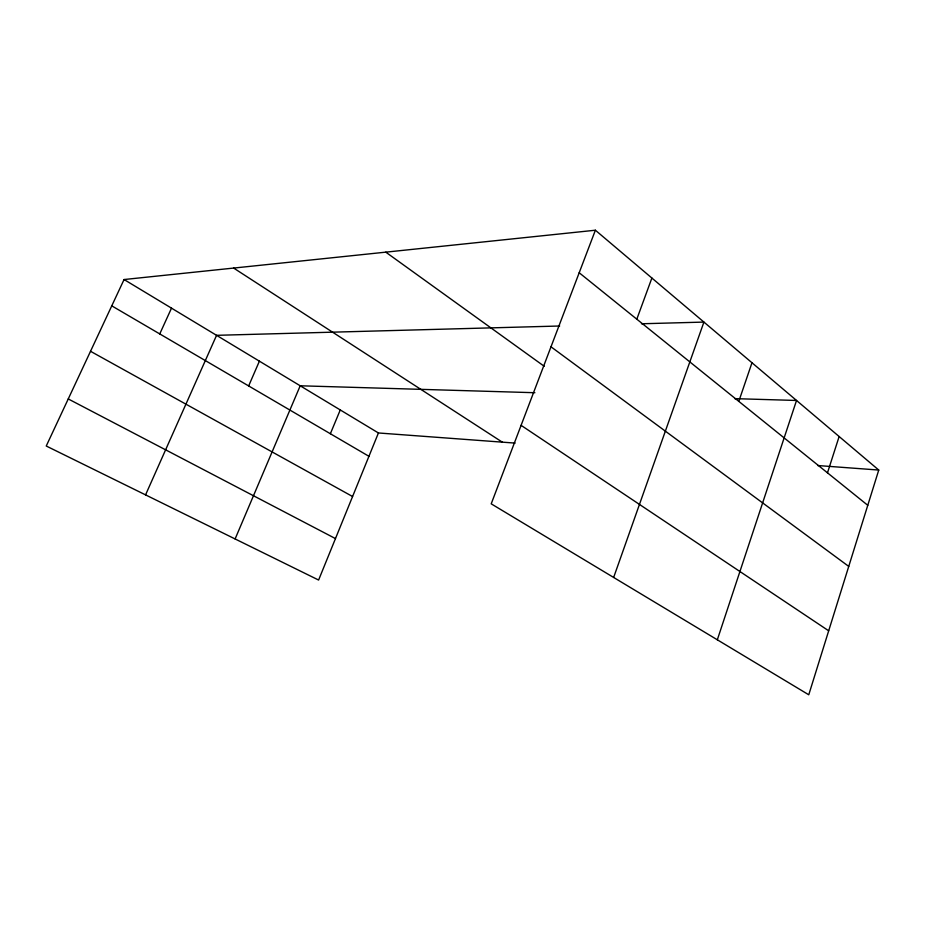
<?xml version="1.0" encoding="UTF-8"?>
<svg xmlns="http://www.w3.org/2000/svg" width="925" height="925" viewBox="0 0 925 925"><rect width="100%" height="100%" fill="white"/><g stroke="black" fill="none" stroke-linecap="round" stroke-linejoin="round"><path stroke-width="1.39" d="M878.75 470.05L808.762 694.779L491.21 503.836L595.388 230.221L878.75 470.05L817.688 465.529M827.482 472.837L839.137 436.531M717.326 639.799L796.529 400.467L734.681 398.64M738.798 401.369L751.979 362.762M613.645 577.454L703.913 322.085L641.464 323.773M636.805 319.183L651.882 278.043M515.132 443.098L378.429 432.969L318.605 580.044L46.25 446.012L124.066 279.535L595.388 230.221M330.364 433.744L340.261 409.937M235.112 538.951L300.209 385.783L534.893 392.72M248.652 385.933L259.405 361.166M145.56 494.887L216.566 335.324L559.671 326.005M159.759 333.925L171.507 308.141M68.253 398.941L335.474 538.593M90.523 351.292L352.575 496.517M111.763 305.851L368.936 456.303M124.066 279.535L378.429 432.969M233.643 268.065L502.31 442.15M521.099 425.35L828.684 630.804M385.783 252.155L544.235 366.288M550.999 346.806L848.745 566.401M579.189 272.748L867.777 505.304"/></g></svg>
